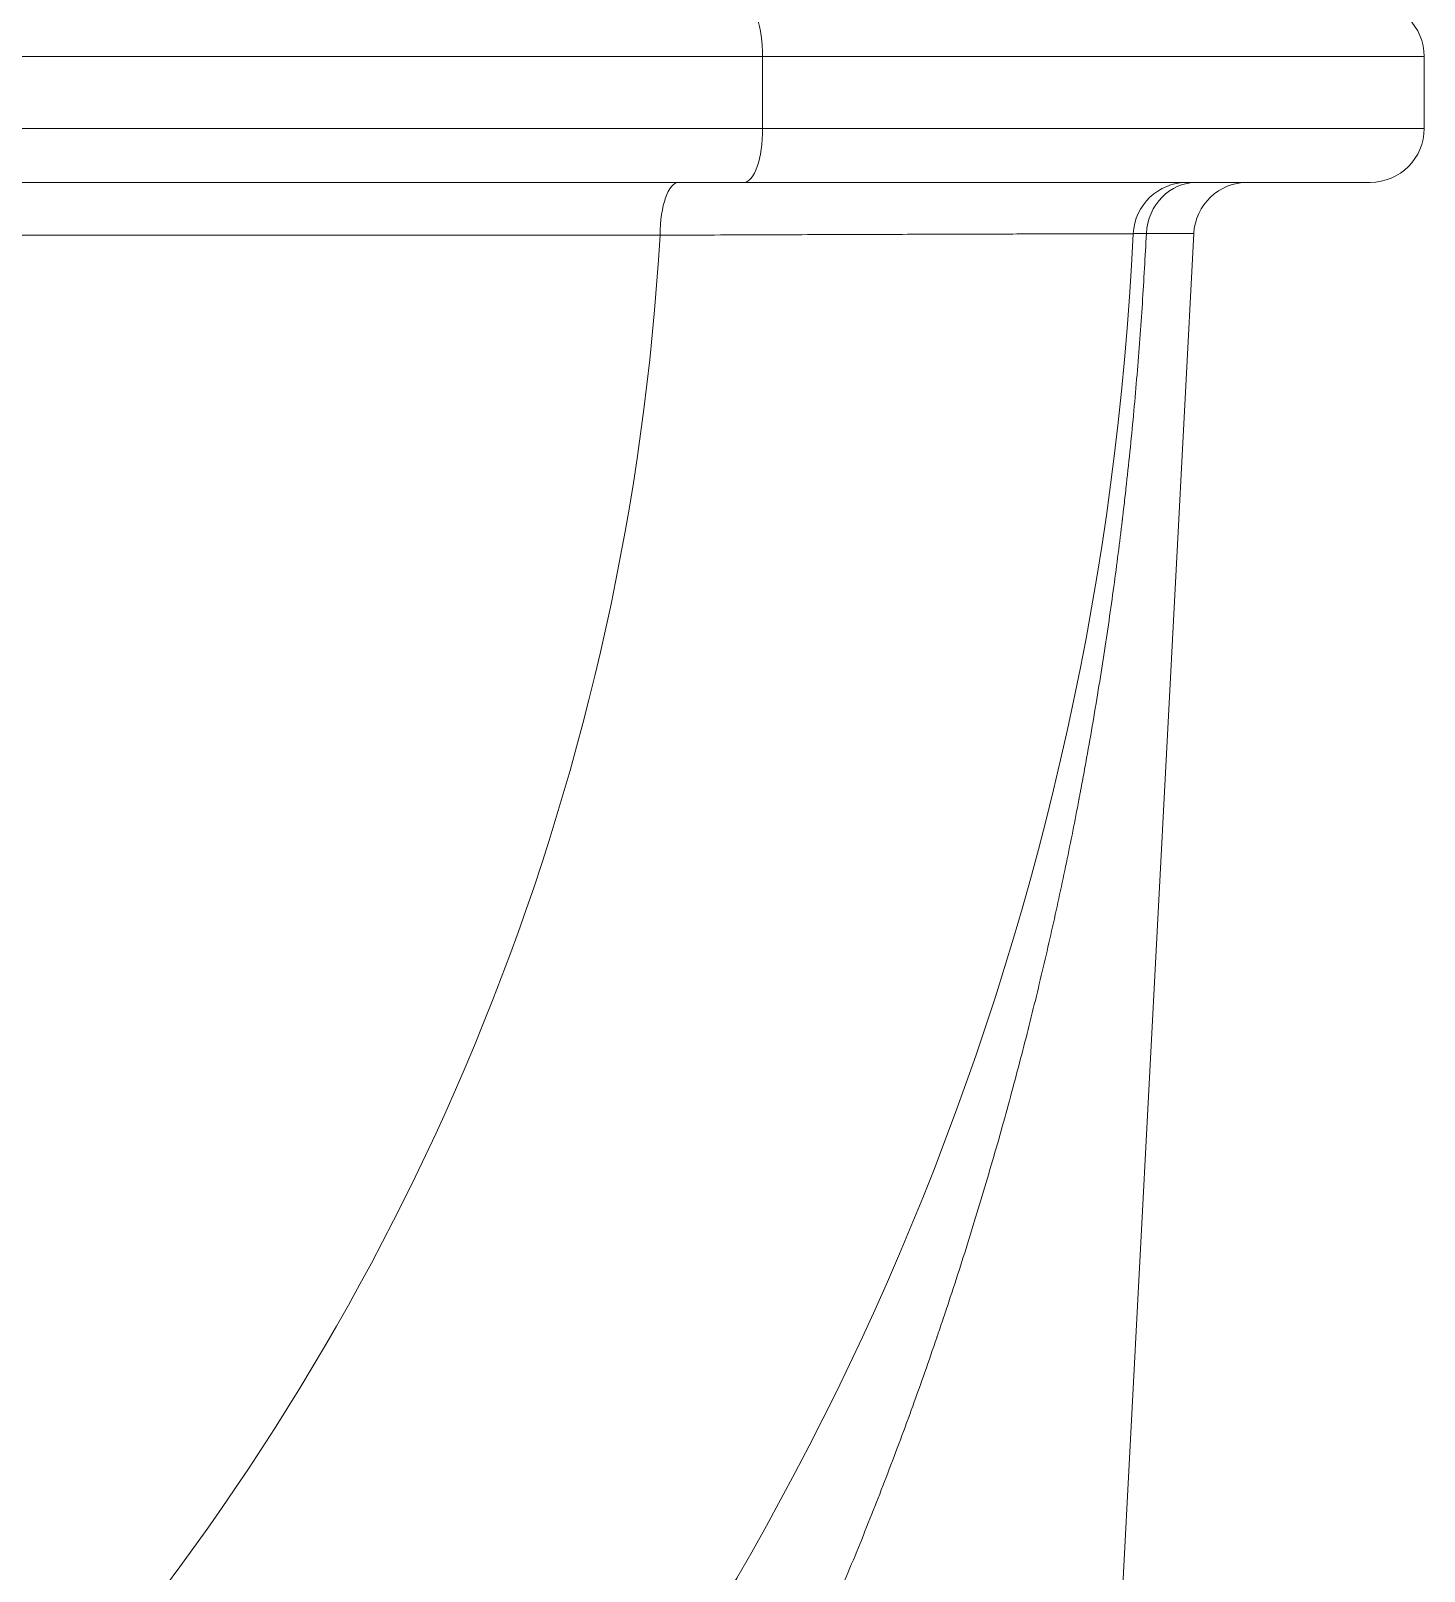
# Model space of a CAD drawing. Header units: millimetres. Extents: x 4664 to 8864, y -38 to 2932.
# Drawn here: x 6648.53 to 6690.05, y 695.17 to 741.06 of the extents above; entities that cross this region are included whole.
import ezdxf

# ---------------------------------------------------------------- set-up
doc = ezdxf.new("R2010")
doc.units = ezdxf.units.MM

msp = doc.modelspace()

# ---------------------------------------------------------------- linework, layer by layer
at = {"lineweight": 5}
for p, q in [((6496.598, 740.297), (6690.046, 740.297)), ((6670.331, 740.297), (6670.331, 738.155)), ((6690.046, 740.297), (6690.046, 738.155)), ((6690.046, 738.155), (6496.598, 738.155)), ((6688.439, 736.549), (6615.725, 736.549)), ((6667.275, 734.974), (6616.043, 734.974)), ((6679.099, 657.158), (6683.18, 735.026)), ((6683.18, 735.026), (6681.766, 735.026))]:
    msp.add_line(p, q, dxfattribs=at)
for centre, radius, start, end in [((6688.439, 740.297), 1.606, 0, 90), ((6688.439, 738.155), 1.606, 270, 0), ((6682.982, 734.942), 1.606, 90, 177.2647), ((6684.784, 734.942), 1.606, 90, 177), ((6593.322, 739.226), 88.156, 281.4552, 357.26473), ((6593.322, 739.226), 74.075, 285.01823, 356.70933)]:
    msp.add_arc(centre, radius, start, end, dxfattribs=at)
for centre, ratio, start_param, end_param in [((6669.781, 740.297), 0.342538, 1.570796, 3.141593), ((6669.781, 738.155), 0.342538, 0, 1.570796), ((6667.824, 734.942), 0.342039, 3.141593, 4.692726), ((6683.274, 734.942), 0.939503, 3.141593, 4.660029)]:
    msp.add_ellipse(centre, major_axis=(0, -1.606), ratio=ratio, start_param=start_param, end_param=end_param, dxfattribs=at)
for points, knots in [([(6681.766, 735.026), (6681.75, 734.682), (6681.713, 733.989), (6681.649, 732.942), (6681.575, 731.885), (6681.49, 730.818), (6681.396, 729.743), (6681.291, 728.658), (6681.214, 727.929), (6681.154, 727.38), (6681.123, 727.105), (6681.085, 726.782), (6681.066, 726.621), (6681.056, 726.54), (6681.052, 726.5), (6681.049, 726.48), (6681.048, 726.47), (6681.047, 726.465), (6681.047, 726.462), (6681.047, 726.461), (6681.047, 726.46), (6681.047, 726.46), (6681.047, 726.46), (6681.047, 726.46), (6681.047, 726.46), (6680.97, 725.821), (6680.887, 725.168), (6680.705, 723.836), (6680.607, 723.157), (6680.393, 721.772), (6680.279, 721.066), (6680.093, 719.986), (6680.029, 719.623), (6679.929, 719.073), (6679.879, 718.797), (6679.818, 718.473), (6679.787, 718.31), (6679.771, 718.229), (6679.764, 718.188), (6679.76, 718.168), (6679.758, 718.157), (6679.757, 718.152), (6679.756, 718.15), (6679.756, 718.148), (6679.756, 718.148), (6679.756, 718.147), (6679.756, 718.147), (6679.756, 718.147), (6679.756, 718.147), (6679.638, 717.53), (6679.514, 716.906), (6679.253, 715.647), (6679.116, 715.01), (6678.828, 713.725), (6678.677, 713.076), (6678.36, 711.766), (6678.194, 711.105), (6677.846, 709.769), (6677.664, 709.095), (6677.284, 707.734), (6677.085, 707.048), (6676.67, 705.661), (6676.453, 704.962), (6676.114, 703.904), (6675.999, 703.549), (6675.822, 703.015), (6675.733, 702.748), (6675.627, 702.435), (6675.574, 702.278), (6675.548, 702.199), (6675.534, 702.16), (6675.527, 702.14), (6675.524, 702.13), (6675.522, 702.126), (6675.522, 702.123), (6675.521, 702.122), (6675.521, 702.121), (6675.521, 702.121), (6675.521, 702.121), (6675.521, 702.121), (6675.287, 701.437), (6674.811, 700.08), (6674.065, 698.078), (6673.289, 696.108), (6672.752, 694.817), (6672.205, 693.536), (6671.926, 692.902), (6671.36, 691.643), (6671.072, 691.019), (6670.487, 689.782), (6670.19, 689.169), (6669.737, 688.257), (6669.586, 687.955), (6669.356, 687.503), (6669.241, 687.278), (6669.106, 687.016), (6669.038, 686.885), (6669.004, 686.82), (6668.987, 686.787), (6668.979, 686.771), (6668.975, 686.763), (6668.972, 686.759), (6668.971, 686.757), (6668.971, 686.756), (6668.971, 686.755), (6668.97, 686.755), (6668.97, 686.755), (6668.97, 686.755), (6668.97, 686.755), (6668.609, 686.06), (6668.244, 685.376), (6667.507, 684.033), (6667.135, 683.373), (6666.386, 682.075), (6666.009, 681.438), (6665.249, 680.188), (6664.867, 679.574), (6664.099, 678.37), (6663.714, 677.779), (6662.939, 676.622), (6662.551, 676.054), (6661.772, 674.943), (6661.382, 674.399), (6660.601, 673.334), (6660.211, 672.813), (6659.82, 672.304)], [0, 0, 0, 0, 0.015625, 0.03125, 0.046875, 0.0625, 0.078125, 0.09375, 0.109375, 0.109375, 0.117187, 0.121094, 0.123047, 0.124023, 0.124512, 0.124756, 0.124878, 0.124939, 0.124969, 0.124985, 0.124992, 0.124996, 0.124998, 0.124998, 0.125, 0.125, 0.15625, 0.15625, 0.1875, 0.1875, 0.21875, 0.21875, 0.234375, 0.234375, 0.242187, 0.246094, 0.248047, 0.249023, 0.249512, 0.249756, 0.249878, 0.249939, 0.249969, 0.249985, 0.249992, 0.249996, 0.249998, 0.249998, 0.25, 0.25, 0.28125, 0.28125, 0.3125, 0.3125, 0.34375, 0.34375, 0.375, 0.375, 0.40625, 0.40625, 0.4375, 0.4375, 0.46875, 0.46875, 0.484375, 0.484375, 0.492187, 0.496094, 0.498047, 0.499023, 0.499512, 0.499756, 0.499878, 0.499939, 0.499969, 0.499985, 0.499992, 0.499996, 0.499996, 0.5, 0.5, 0.53125, 0.5625, 0.59375, 0.625, 0.625, 0.65625, 0.65625, 0.6875, 0.6875, 0.71875, 0.71875, 0.734375, 0.734375, 0.742187, 0.746094, 0.748047, 0.749023, 0.749512, 0.749756, 0.749878, 0.749939, 0.749969, 0.749985, 0.749992, 0.749996, 0.749998, 0.749998, 0.75, 0.75, 0.78125, 0.78125, 0.8125, 0.8125, 0.84375, 0.84375, 0.875, 0.875, 0.90625, 0.90625, 0.9375, 0.9375, 0.96875, 0.96875, 1, 1, 1, 1]), ([(6681.378, 735.019), (6681.378, 735.019), (6681.355, 735.019), (6681.265, 735.019), (6681.197, 735.019), (6681.018, 735.018), (6680.907, 735.018), (6680.642, 735.018), (6680.489, 735.017), (6680.141, 735.016), (6679.947, 735.016), (6679.521, 735.015), (6679.289, 735.014), (6678.787, 735.013), (6678.518, 735.012), (6677.946, 735.01), (6677.642, 735.009), (6677.004, 735.008), (6676.668, 735.006), (6675.968, 735.004), (6675.604, 735.003), (6674.848, 735.001), (6674.456, 734.999), (6673.65, 734.997), (6673.234, 734.995), (6672.382, 734.992), (6671.945, 734.991), (6671.053, 734.988), (6670.598, 734.986), (6669.672, 734.983), (6669.201, 734.981), (6668.247, 734.977), (6667.763, 734.976), (6667.275, 734.974)], [0, 0, 0, 0, 0.0625, 0.0625, 0.125, 0.125, 0.1875, 0.1875, 0.25, 0.25, 0.3125, 0.3125, 0.375, 0.375, 0.4375, 0.4375, 0.5, 0.5, 0.5625, 0.5625, 0.625, 0.625, 0.6875, 0.6875, 0.75, 0.75, 0.8125, 0.8125, 0.875, 0.875, 0.9375, 0.9375, 1, 1, 1, 1]), ([(6681.766, 735.026), (6681.765, 735.026), (6681.762, 735.026), (6681.758, 735.026), (6681.754, 735.026), (6681.749, 735.026), (6681.745, 735.026), (6681.741, 735.026), (6681.737, 735.026), (6681.733, 735.026), (6681.728, 735.026), (6681.724, 735.026), (6681.72, 735.026), (6681.716, 735.026), (6681.712, 735.026), (6681.708, 735.026), (6681.704, 735.026), (6681.7, 735.026), (6681.696, 735.026), (6681.692, 735.026), (6681.688, 735.026), (6681.684, 735.026), (6681.68, 735.026), (6681.677, 735.026), (6681.673, 735.026), (6681.669, 735.026), (6681.665, 735.026), (6681.662, 735.026), (6681.658, 735.026), (6681.654, 735.026), (6681.65, 735.026), (6681.647, 735.026), (6681.643, 735.026), (6681.64, 735.026), (6681.636, 735.026), (6681.632, 735.026), (6681.629, 735.026), (6681.625, 735.026), (6681.622, 735.026), (6681.618, 735.026), (6681.615, 735.026), (6681.612, 735.026), (6681.608, 735.026), (6681.605, 735.025), (6681.602, 735.025), (6681.598, 735.025), (6681.595, 735.025), (6681.592, 735.025), (6681.588, 735.025), (6681.585, 735.025), (6681.582, 735.025), (6681.579, 735.025), (6681.576, 735.025), (6681.573, 735.025), (6681.569, 735.025), (6681.566, 735.025), (6681.563, 735.025), (6681.56, 735.025), (6681.557, 735.025), (6681.554, 735.025), (6681.551, 735.025), (6681.548, 735.025), (6681.546, 735.025), (6681.543, 735.025), (6681.54, 735.025), (6681.537, 735.025), (6681.534, 735.025), (6681.531, 735.025), (6681.529, 735.025), (6681.526, 735.025), (6681.523, 735.025), (6681.521, 735.025), (6681.518, 735.025), (6681.515, 735.025), (6681.513, 735.025), (6681.51, 735.025), (6681.508, 735.024), (6681.505, 735.024), (6681.503, 735.024), (6681.5, 735.024), (6681.498, 735.024), (6681.495, 735.024), (6681.493, 735.024), (6681.49, 735.024), (6681.488, 735.024), (6681.486, 735.024), (6681.483, 735.024), (6681.481, 735.024), (6681.479, 735.024), (6681.477, 735.024), (6681.474, 735.024), (6681.472, 735.024), (6681.47, 735.024), (6681.468, 735.024), (6681.466, 735.024), (6681.464, 735.024), (6681.462, 735.024), (6681.46, 735.024), (6681.458, 735.024), (6681.456, 735.024), (6681.454, 735.023), (6681.452, 735.023), (6681.45, 735.023), (6681.448, 735.023), (6681.446, 735.023), (6681.444, 735.023), (6681.442, 735.023), (6681.441, 735.023), (6681.439, 735.023), (6681.437, 735.023), (6681.436, 735.023), (6681.434, 735.023), (6681.432, 735.023), (6681.431, 735.023), (6681.429, 735.023), (6681.427, 735.023), (6681.426, 735.023), (6681.424, 735.023), (6681.423, 735.023), (6681.421, 735.023), (6681.42, 735.022), (6681.418, 735.022), (6681.417, 735.022), (6681.416, 735.022), (6681.414, 735.022), (6681.413, 735.022), (6681.412, 735.022), (6681.41, 735.022), (6681.409, 735.022), (6681.408, 735.022), (6681.407, 735.022), (6681.405, 735.022), (6681.404, 735.022), (6681.403, 735.022), (6681.402, 735.022), (6681.401, 735.022), (6681.4, 735.022), (6681.399, 735.022), (6681.398, 735.021), (6681.397, 735.021), (6681.396, 735.021), (6681.395, 735.021), (6681.394, 735.021), (6681.393, 735.021), (6681.392, 735.021), (6681.391, 735.021), (6681.391, 735.021), (6681.39, 735.021), (6681.389, 735.021), (6681.388, 735.021), (6681.388, 735.021), (6681.387, 735.021), (6681.386, 735.021), (6681.386, 735.021), (6681.385, 735.02), (6681.385, 735.02), (6681.384, 735.02), (6681.384, 735.02)], [0, 0, 0, 0, 0.006444, 0.012889, 0.019335, 0.025782, 0.032229, 0.038677, 0.045126, 0.051575, 0.058025, 0.064476, 0.070928, 0.07738, 0.083833, 0.090286, 0.09674, 0.103195, 0.10965, 0.116106, 0.122563, 0.12902, 0.135477, 0.141936, 0.148394, 0.154853, 0.161313, 0.167773, 0.174234, 0.180695, 0.187156, 0.193618, 0.200081, 0.206544, 0.213007, 0.21947, 0.225934, 0.232399, 0.238863, 0.245328, 0.251794, 0.258259, 0.264725, 0.271192, 0.277658, 0.284125, 0.290592, 0.297059, 0.303527, 0.309994, 0.316462, 0.32293, 0.329399, 0.335867, 0.342336, 0.348804, 0.355273, 0.361742, 0.368211, 0.37468, 0.381149, 0.387619, 0.394088, 0.400557, 0.407027, 0.413496, 0.419965, 0.426435, 0.432904, 0.439373, 0.445842, 0.452311, 0.45878, 0.465249, 0.471718, 0.478187, 0.484656, 0.491124, 0.497592, 0.504061, 0.510529, 0.516996, 0.523464, 0.529931, 0.536398, 0.542865, 0.549332, 0.555798, 0.562264, 0.56873, 0.575195, 0.58166, 0.588125, 0.59459, 0.601054, 0.607518, 0.613981, 0.620444, 0.626906, 0.633369, 0.63983, 0.646291, 0.652752, 0.659213, 0.665672, 0.672132, 0.678591, 0.685049, 0.691507, 0.697964, 0.704421, 0.710877, 0.717332, 0.723787, 0.730241, 0.736695, 0.743148, 0.749601, 0.756052, 0.762503, 0.768954, 0.775404, 0.781853, 0.788301, 0.794748, 0.801195, 0.807641, 0.814087, 0.820531, 0.826975, 0.833418, 0.83986, 0.846301, 0.852741, 0.859181, 0.86562, 0.872057, 0.878494, 0.88493, 0.891365, 0.8978, 0.904233, 0.910665, 0.917096, 0.923527, 0.929956, 0.936384, 0.942812, 0.949238, 0.955663, 0.962087, 0.968511, 0.974933, 0.981354, 0.987773, 0.994192, 1, 1, 1, 1])]:
    msp.add_open_spline(points, degree=3, knots=knots, dxfattribs=at)

doc.saveas('drawing.dxf')
